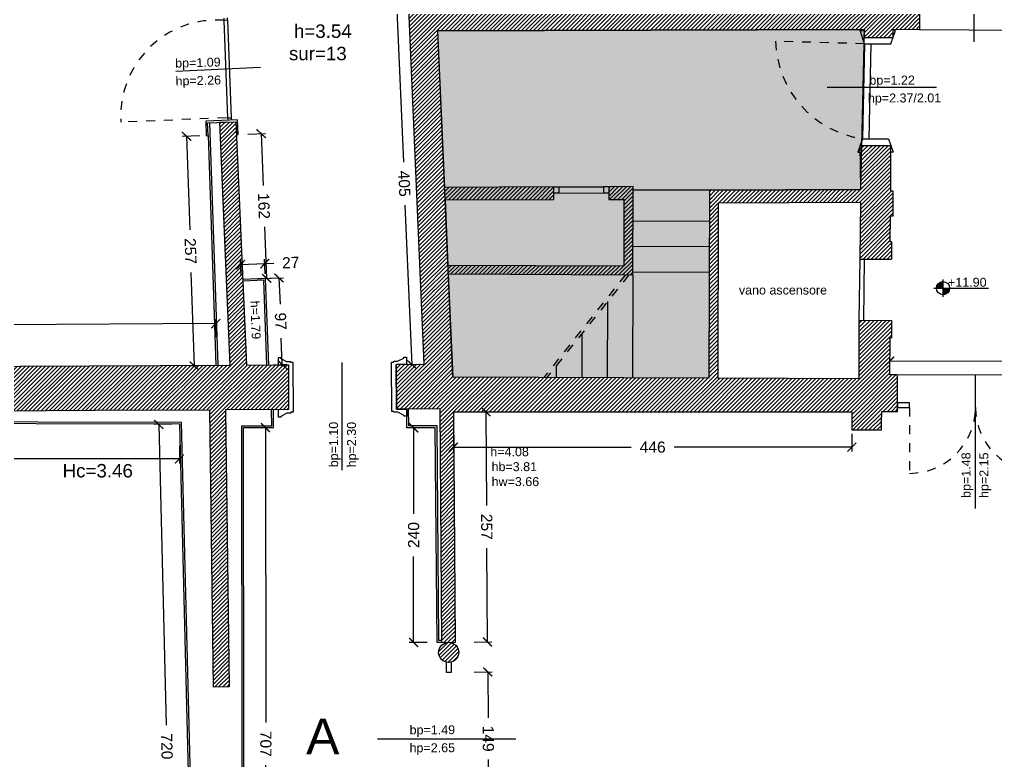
# Model space of a CAD drawing. Header units: millimetres. Extents: x -69 to 235, y 2 to 992.
# Drawn here: x 158.4 to 169.33, y 490.04 to 498.34 of the extents above; entities that cross this region are included whole.
import ezdxf
from ezdxf.enums import TextEntityAlignment as Align

# ---------------------------------------------------------------- set-up
doc = ezdxf.new("R2010")
doc.units = ezdxf.units.MM
doc.header["$LTSCALE"] = 0.01
doc.linetypes.add('HIDDEN2', pattern=[4.7625, 3.175, -1.5875])
for name, color, linetype in [('ob_A_CONTROPARETI', 10, 'Continuous'), ('ob_A_linea_proiezione', 251, 'HIDDEN2'), ('ob_A_linea_v2', 251, 'Continuous'), ('ob_A_muro', 1, 'Continuous'), ('ob_A_muro_r', 252, 'Continuous'), ('ob_cornici corrette', 3, 'Continuous'), ('ob_Q 1_50', 250, 'Continuous'), ('ob_retino chiaro', 254, 'Continuous'), ('ob_serramento_s', 3, 'Continuous'), ('ob_TXT 1_50', 250, 'Continuous')]:
    doc.layers.add(name, color=color, linetype=linetype)
doc.styles.add('m 1_50', font='arial.ttf', dxfattribs={"height": 0.125})
doc.styles.get("Standard").update_dxf_attribs({"font": 'arial.ttf'})
doc.styles.add('STYLE1', font='arial.ttf')
doc.styles.add('Testo L', font='arial.ttf', dxfattribs={"height": 2.5})
doc.dimstyles.new('m 1_50 cm', dxfattribs={"dimtxt": 0.1, "dimasz": 0.1, "dimexe": 0.05, "dimexo": 0.05, "dimgap": 0.1, "dimtad": 0, "dimdec": 1, "dimlfac": 100, "dimrnd": 1, "dimdsep": 46, "dimtxsty": 'm 1_50', "dimblk": 'ARCHTICK', "dimcen": 0.2, "dimadec": 0, "dimazin": 0, "dimtfac": 1, "dimtdec": 1, "dimtofl": 0, "dimtmove": 0, "dimatfit": 3, "dimldrblk": 'DOT', "dimfxl": 0.15, "dimfxlon": 1, "dimtolj": 1, "dimtzin": 0, "dimarcsym": 0})

# ---------------------------------------------------------------- blocks, each defined once
blk = doc.blocks.new('hhh-flat-4-flat-1-flat-1')
at = {"layer": 'ob_Q 1_50'}
for p, q in [((0.33, 5.61), (0.33, 5.806)), ((0.227, 5.708), (0.84, 5.708)), ((0.257, 5.715), (0.324, 5.781)), ((0.259, 5.708), (0.33, 5.779)), ((0.259, 5.725), (0.313, 5.779)), ((0.264, 5.739), (0.299, 5.775)), ((0.268, 5.708), (0.33, 5.77)), ((0.277, 5.708), (0.33, 5.761)), ((0.286, 5.708), (0.33, 5.752)), ((0.295, 5.708), (0.33, 5.744)), ((0.303, 5.708), (0.33, 5.735)), ((0.312, 5.708), (0.33, 5.726)), ((0.321, 5.708), (0.33, 5.717)), ((0.33, 5.638), (0.401, 5.708)), ((0.33, 5.646), (0.392, 5.708)), ((0.33, 5.655), (0.383, 5.708)), ((0.33, 5.664), (0.374, 5.708)), ((0.33, 5.673), (0.365, 5.708)), ((0.33, 5.682), (0.356, 5.708)), ((0.33, 5.691), (0.348, 5.708)), ((0.33, 5.699), (0.339, 5.708)), ((0.33, 5.708), (0.33, 5.708)), ((0.336, 5.635), (0.404, 5.702)), ((0.347, 5.636), (0.402, 5.692)), ((0.359, 5.64), (0.398, 5.679))]:
    blk.add_line(p, q, dxfattribs=at)
blk.add_circle((0.33, 5.708), 0.0735, dxfattribs=at)
blk = doc.blocks.new('_ARCHTICK')
at = {"color": 0, "linetype": 'ByBlock', "const_width": 0.15}
blk.add_lwpolyline([(-0.5, -0.5), (0.5, 0.5)], dxfattribs=at)
blk = doc.blocks.new('*D29')
at = {"layer": 'Defpoints', "color": 0, "transparency": 16777216}
for p in [(175.218, 494.537), (168.135, 494.366), (175.218, 494.384)]:
    blk.add_point(p, dxfattribs=at)
at = {"layer": 'ob_Q 1_50', "color": 0, "lineweight": -2, "transparency": 16777216}
for p, q in [((168.135, 494.416), (168.134, 494.569)), ((175.218, 494.434), (175.218, 494.587)), ((168.134, 494.519), (171.027, 494.527)), ((175.218, 494.537), (171.503, 494.528))]:
    blk.add_line(p, q, dxfattribs=at)
at = {"layer": 'ob_Q 1_50', "color": 0, "lineweight": -2, "transparency": 16777216, "xscale": 0.1, "yscale": 0.1, "zscale": 0.1}
for p, rotation in [((168.134, 494.519), 180.1456238851053), ((175.218, 494.537), 0.1456238851053021)]:
    blk.add_blockref('_ARCHTICK', p, dxfattribs=dict(at, rotation=rotation))
at = {"layer": 'ob_Q 1_50', "color": 0, "transparency": 16777216, "insert": (171.265, 494.527), "char_height": 0.125, "attachment_point": 5, "rotation": 0.1456, "style": 'm 1_50'}
blk.add_mtext('\\A1;708', dxfattribs=at)
blk = doc.blocks.new('_Dot')
at = {"color": 0, "linetype": 'ByBlock', "lineweight": -2}
blk.add_line((-0.5, 0), (-1, 0), dxfattribs=at)
at = {"color": 0, "linetype": 'ByBlock', "const_width": 0.5}
blk.add_lwpolyline([(-0.25, 0, 1), (0.25, 0, 1)], format="xyb", close=True, dxfattribs=at)
blk = doc.blocks.new('*D75')
at = {"layer": 'Defpoints', "color": 0, "transparency": 16777216}
for p in [(163.26, 493.951), (163.278, 491.377), (163.635, 491.379)]:
    blk.add_point(p, dxfattribs=at)
at = {"layer": 'ob_Q 1_50', "color": 0, "lineweight": -2, "transparency": 16777216}
for p, q in [((163.466, 493.953), (163.666, 493.954)), ((163.616, 493.954), (163.624, 492.906)), ((163.635, 491.379), (163.627, 492.427)), ((163.485, 491.378), (163.685, 491.38))]:
    blk.add_line(p, q, dxfattribs=at)
at = {"layer": 'ob_Q 1_50', "color": 0, "lineweight": -2, "transparency": 16777216, "xscale": 0.1, "yscale": 0.1, "zscale": 0.1}
for p, rotation in [((163.616, 493.954), 90.416804420149), ((163.635, 491.379), 270.416804420149)]:
    blk.add_blockref('_ARCHTICK', p, dxfattribs=dict(at, rotation=rotation))
at = {"layer": 'ob_Q 1_50', "color": 0, "transparency": 16777216, "insert": (163.626, 492.667), "char_height": 0.125, "attachment_point": 5, "rotation": 270.4168, "style": 'm 1_50'}
blk.add_mtext('\\A1;257', dxfattribs=at)
blk = doc.blocks.new('*D87')
at = {"layer": 'Defpoints', "color": 0, "transparency": 16777216}
for p in [(155.379, 493.83), (160.189, 493.823), (160.188, 493.426)]:
    blk.add_point(p, dxfattribs=at)
at = {"layer": 'ob_Q 1_50', "color": 0, "lineweight": -2, "transparency": 16777216}
for p, q in [((155.378, 493.583), (155.378, 493.383)), ((160.188, 493.576), (160.188, 493.376)), ((155.378, 493.433), (157.555, 493.43)), ((160.188, 493.426), (158.012, 493.429))]:
    blk.add_line(p, q, dxfattribs=at)
at = {"layer": 'ob_Q 1_50', "color": 0, "lineweight": -2, "transparency": 16777216, "xscale": 0.1, "yscale": 0.1, "zscale": 0.1}
for p, rotation in [((155.378, 493.433), 179.9260045194212), ((160.188, 493.426), 359.9260045194213)]:
    blk.add_blockref('_ARCHTICK', p, dxfattribs=dict(at, rotation=rotation))
at = {"layer": 'ob_Q 1_50', "color": 0, "transparency": 16777216, "insert": (157.783, 493.429), "char_height": 0.125, "attachment_point": 5, "rotation": 359.926, "style": 'm 1_50'}
blk.add_mtext('\\A1;481', dxfattribs=at)
blk = doc.blocks.new('*D100')
at = {"layer": 'Defpoints', "color": 0, "transparency": 16777216}
for p in [(160.826, 497.052), (160.888, 495.434), (161.165, 495.445)]:
    blk.add_point(p, dxfattribs=at)
at = {"layer": 'ob_Q 1_50', "color": 0, "lineweight": -2, "transparency": 16777216}
for p, q in [((160.953, 497.057), (161.153, 497.065)), ((161.103, 497.063), (161.125, 496.485)), ((161.165, 495.445), (161.143, 496.022)), ((161.015, 495.439), (161.215, 495.447))]:
    blk.add_line(p, q, dxfattribs=at)
at = {"layer": 'ob_Q 1_50', "color": 0, "lineweight": -2, "transparency": 16777216, "xscale": 0.1, "yscale": 0.1, "zscale": 0.1}
for p, rotation in [((161.103, 497.063), 92.21136970756999), ((161.165, 495.445), 272.2113697075699)]:
    blk.add_blockref('_ARCHTICK', p, dxfattribs=dict(at, rotation=rotation))
at = {"layer": 'ob_Q 1_50', "color": 0, "transparency": 16777216, "insert": (161.134, 496.254), "char_height": 0.125, "attachment_point": 5, "rotation": 272.2114, "style": 'm 1_50'}
blk.add_mtext('\\A1;162', dxfattribs=at)
blk = doc.blocks.new('*D101')
at = {"layer": 'Defpoints', "color": 0, "transparency": 16777216}
for p in [(161.151, 495.444), (161.188, 494.476), (161.339, 494.482)]:
    blk.add_point(p, dxfattribs=at)
at = {"layer": 'ob_Q 1_50', "color": 0, "lineweight": -2, "transparency": 16777216}
for p, q in [((161.201, 495.446), (161.352, 495.452)), ((161.302, 495.45), (161.314, 495.155)), ((161.339, 494.482), (161.328, 494.776)), ((161.238, 494.478), (161.389, 494.484))]:
    blk.add_line(p, q, dxfattribs=at)
at = {"layer": 'ob_Q 1_50', "color": 0, "lineweight": -2, "transparency": 16777216, "xscale": 0.1, "yscale": 0.1, "zscale": 0.1}
for p, rotation in [((161.302, 495.45), 92.191455707183), ((161.339, 494.482), 272.191455707183)]:
    blk.add_blockref('_ARCHTICK', p, dxfattribs=dict(at, rotation=rotation))
at = {"layer": 'ob_Q 1_50', "color": 0, "transparency": 16777216, "insert": (161.321, 494.966), "char_height": 0.125, "attachment_point": 5, "rotation": 272.1915, "style": 'm 1_50'}
blk.add_mtext('\\A1;97', dxfattribs=at)
blk = doc.blocks.new('*D103')
at = {"layer": 'Defpoints', "color": 0, "transparency": 16777216}
for p in [(162.616, 498.53), (162.752, 498.536), (162.928, 494.485)]:
    blk.add_point(p, dxfattribs=at)
at = {"layer": 'ob_Q 1_50', "color": 0, "lineweight": -2, "transparency": 16777216}
for p, q in [((162.702, 498.533), (162.566, 498.528)), ((162.616, 498.53), (162.694, 496.745)), ((162.792, 494.479), (162.715, 496.263)), ((162.878, 494.483), (162.742, 494.477))]:
    blk.add_line(p, q, dxfattribs=at)
at = {"layer": 'ob_Q 1_50', "color": 0, "lineweight": -2, "transparency": 16777216, "xscale": 0.1, "yscale": 0.1, "zscale": 0.1}
for p, rotation in [((162.616, 498.53), 92.48613330680604), ((162.792, 494.479), 272.486133306806)]:
    blk.add_blockref('_ARCHTICK', p, dxfattribs=dict(at, rotation=rotation))
at = {"layer": 'ob_Q 1_50', "color": 0, "transparency": 16777216, "insert": (162.704, 496.504), "char_height": 0.125, "attachment_point": 5, "rotation": 272.4861, "style": 'm 1_50'}
blk.add_mtext('\\A1;405', dxfattribs=at)
blk = doc.blocks.new('*D104')
at = {"layer": 'Defpoints', "color": 0, "transparency": 16777216}
for p in [(161.144, 495.61), (160.881, 495.434), (161.151, 495.445)]:
    blk.add_point(p, dxfattribs=at)
at = {"layer": 'ob_Q 1_50', "color": 0, "lineweight": -2, "transparency": 16777216}
for p, q in [((161.149, 495.495), (161.142, 495.66)), ((160.879, 495.484), (160.872, 495.649)), ((160.874, 495.599), (161.144, 495.61)), ((161.144, 495.61), (161.244, 495.614))]:
    blk.add_line(p, q, dxfattribs=at)
at = {"layer": 'ob_Q 1_50', "color": 0, "lineweight": -2, "transparency": 16777216, "xscale": 0.1, "yscale": 0.1, "zscale": 0.1}
for p, rotation in [((160.874, 495.599), 182.330519122102), ((161.144, 495.61), 2.330519122102027)]:
    blk.add_blockref('_ARCHTICK', p, dxfattribs=dict(at, rotation=rotation))
at = {"layer": 'ob_Q 1_50', "color": 0, "transparency": 16777216, "insert": (161.434, 495.622), "char_height": 0.125, "attachment_point": 5, "rotation": 2.3305, "style": 'm 1_50'}
blk.add_mtext('\\A1;27', dxfattribs=at)
blk = doc.blocks.new('*D189')
at = {"layer": 'Defpoints', "color": 0, "transparency": 16777216}
for p in [(163.051, 493.774), (162.809, 491.375), (163.071, 491.375)]:
    blk.add_point(p, dxfattribs=at)
at = {"layer": 'ob_Q 1_50', "color": 0, "lineweight": -2, "transparency": 16777216}
for p, q in [((162.959, 493.774), (162.759, 493.774)), ((162.809, 493.774), (162.809, 492.814)), ((162.809, 491.375), (162.809, 492.336)), ((162.959, 491.375), (162.759, 491.375))]:
    blk.add_line(p, q, dxfattribs=at)
at = {"layer": 'ob_Q 1_50', "color": 0, "lineweight": -2, "transparency": 16777216, "xscale": 0.1, "yscale": 0.1, "zscale": 0.1}
for p, rotation in [((162.809, 493.774), 90), ((162.809, 491.375), 270)]:
    blk.add_blockref('_ARCHTICK', p, dxfattribs=dict(at, rotation=rotation))
at = {"layer": 'ob_Q 1_50', "color": 0, "transparency": 16777216, "insert": (162.809, 492.575), "char_height": 0.125, "attachment_point": 5, "rotation": 90, "style": 'm 1_50'}
blk.add_mtext('\\A1;240', dxfattribs=at)
blk = doc.blocks.new('*D190')
at = {"layer": 'Defpoints', "color": 0, "transparency": 16777216}
for p in [(160.189, 493.818), (160.139, 486.613), (160.371, 486.618)]:
    blk.add_point(p, dxfattribs=at)
at = {"layer": 'ob_Q 1_50', "color": 0, "lineweight": -2, "transparency": 16777216}
for p, q in [((160.107, 493.816), (159.907, 493.811)), ((159.957, 493.812), (160.042, 490.45)), ((160.139, 486.613), (160.054, 489.975)), ((160.289, 486.616), (160.089, 486.611))]:
    blk.add_line(p, q, dxfattribs=at)
at = {"layer": 'ob_Q 1_50', "color": 0, "lineweight": -2, "transparency": 16777216, "xscale": 0.1, "yscale": 0.1, "zscale": 0.1}
for p, rotation in [((159.957, 493.812), 91.44686713263181), ((160.139, 486.613), 271.4468671326318)]:
    blk.add_blockref('_ARCHTICK', p, dxfattribs=dict(at, rotation=rotation))
at = {"layer": 'ob_Q 1_50', "color": 0, "transparency": 16777216, "insert": (160.048, 490.212), "char_height": 0.125, "attachment_point": 5, "rotation": 271.4469, "style": 'm 1_50'}
blk.add_mtext('\\A1;720', dxfattribs=at)
blk = doc.blocks.new('*D191')
at = {"layer": 'Defpoints', "color": 0, "transparency": 16777216}
for p in [(163.253, 493.951), (167.71, 493.952), (167.71, 493.558)]:
    blk.add_point(p, dxfattribs=at)
at = {"layer": 'ob_Q 1_50', "color": 0, "lineweight": -2, "transparency": 16777216}
for p, q in [((163.253, 493.707), (163.253, 493.507)), ((167.71, 493.708), (167.71, 493.508)), ((163.253, 493.557), (165.241, 493.558)), ((167.71, 493.558), (165.722, 493.558))]:
    blk.add_line(p, q, dxfattribs=at)
at = {"layer": 'ob_Q 1_50', "color": 0, "lineweight": -2, "transparency": 16777216, "xscale": 0.1, "yscale": 0.1, "zscale": 0.1}
for p, rotation in [((163.253, 493.557), 180.0098489176394), ((167.71, 493.558), 0.009848917639447737)]:
    blk.add_blockref('_ARCHTICK', p, dxfattribs=dict(at, rotation=rotation))
at = {"layer": 'ob_Q 1_50', "color": 0, "transparency": 16777216, "insert": (165.482, 493.558), "char_height": 0.125, "attachment_point": 5, "rotation": 0.0098, "style": 'm 1_50'}
blk.add_mtext('\\A1;446', dxfattribs=at)
blk = doc.blocks.new('*D197')
at = {"layer": 'Defpoints', "color": 0, "transparency": 16777216}
for p in [(160.906, 493.776), (160.914, 486.706), (161.159, 486.706)]:
    blk.add_point(p, dxfattribs=at)
at = {"layer": 'ob_Q 1_50', "color": 0, "lineweight": -2, "transparency": 16777216}
for p, q in [((161.001, 493.776), (161.201, 493.777)), ((161.151, 493.777), (161.155, 490.479)), ((161.159, 486.706), (161.155, 490.004)), ((161.009, 486.706), (161.209, 486.706))]:
    blk.add_line(p, q, dxfattribs=at)
at = {"layer": 'ob_Q 1_50', "color": 0, "lineweight": -2, "transparency": 16777216, "xscale": 0.1, "yscale": 0.1, "zscale": 0.1}
for p, rotation in [((161.151, 493.777), 90.06664080708092), ((161.159, 486.706), 270.0666408070809)]:
    blk.add_blockref('_ARCHTICK', p, dxfattribs=dict(at, rotation=rotation))
at = {"layer": 'ob_Q 1_50', "color": 0, "transparency": 16777216, "insert": (161.155, 490.241), "char_height": 0.125, "attachment_point": 5, "rotation": 270.0666, "style": 'm 1_50'}
blk.add_mtext('\\A1;707', dxfattribs=at)
blk = doc.blocks.new('*D279')
at = {"layer": 'Defpoints', "color": 0, "transparency": 16777216}
for p in [(163.233, 491.042), (163.243, 489.551), (163.648, 489.554)]:
    blk.add_point(p, dxfattribs=at)
at = {"layer": 'ob_Q 1_50', "color": 0, "lineweight": -2, "transparency": 16777216}
for p, q in [((163.487, 491.044), (163.687, 491.045)), ((163.637, 491.045), (163.641, 490.532)), ((163.648, 489.554), (163.645, 490.067)), ((163.498, 489.553), (163.698, 489.555))]:
    blk.add_line(p, q, dxfattribs=at)
at = {"layer": 'ob_Q 1_50', "color": 0, "lineweight": -2, "transparency": 16777216, "xscale": 0.1, "yscale": 0.1, "zscale": 0.1}
for p, rotation in [((163.637, 491.045), 90.41681577244968), ((163.648, 489.554), 270.4168157724497)]:
    blk.add_blockref('_ARCHTICK', p, dxfattribs=dict(at, rotation=rotation))
at = {"layer": 'ob_Q 1_50', "color": 0, "transparency": 16777216, "insert": (163.643, 490.299), "char_height": 0.125, "attachment_point": 5, "rotation": 270.4168, "style": 'm 1_50'}
blk.add_mtext('\\A1;149', dxfattribs=at)
blk = doc.blocks.new('*D306')
at = {"layer": 'Defpoints', "color": 0, "transparency": 16777216}
for p in [(160.595, 494.939), (160.598, 494.474), (155.376, 494.447)]:
    blk.add_point(p, dxfattribs=at)
at = {"layer": 'ob_Q 1_50', "color": 0, "lineweight": -2, "transparency": 16777216}
for p, q in [((155.374, 494.762), (155.373, 494.962)), ((155.373, 494.912), (157.747, 494.924)), ((160.595, 494.939), (158.222, 494.927)), ((160.596, 494.789), (160.595, 494.989))]:
    blk.add_line(p, q, dxfattribs=at)
at = {"layer": 'ob_Q 1_50', "color": 0, "lineweight": -2, "transparency": 16777216, "xscale": 0.1, "yscale": 0.1, "zscale": 0.1}
for p, rotation in [((160.595, 494.939), 0.2964867116595473), ((155.373, 494.912), 180.2964867116596)]:
    blk.add_blockref('_ARCHTICK', p, dxfattribs=dict(at, rotation=rotation))
at = {"layer": 'ob_Q 1_50', "color": 0, "transparency": 16777216, "insert": (157.984, 494.926), "char_height": 0.125, "attachment_point": 5, "rotation": 0.2965, "style": 'm 1_50'}
blk.add_mtext('\\A1;522', dxfattribs=at)
blk = doc.blocks.new('*D310')
at = {"layer": 'Defpoints', "color": 0, "transparency": 16777216}
for p in [(160.51, 497.041), (160.357, 494.466), (160.598, 494.474)]:
    blk.add_point(p, dxfattribs=at)
at = {"layer": 'ob_Q 1_50', "color": 0, "lineweight": -2, "transparency": 16777216}
for p, q in [((160.419, 497.038), (160.219, 497.031)), ((160.269, 497.033), (160.305, 495.989)), ((160.357, 494.466), (160.321, 495.511)), ((160.507, 494.471), (160.307, 494.464))]:
    blk.add_line(p, q, dxfattribs=at)
at = {"layer": 'ob_Q 1_50', "color": 0, "lineweight": -2, "transparency": 16777216, "xscale": 0.1, "yscale": 0.1, "zscale": 0.1}
for p, rotation in [((160.269, 497.033), 91.96147554448693), ((160.357, 494.466), 271.9614755444869)]:
    blk.add_blockref('_ARCHTICK', p, dxfattribs=dict(at, rotation=rotation))
at = {"layer": 'ob_Q 1_50', "color": 0, "transparency": 16777216, "insert": (160.313, 495.75), "char_height": 0.125, "attachment_point": 5, "rotation": 271.9615, "style": 'm 1_50'}
blk.add_mtext('\\A1;257', dxfattribs=at)

msp = doc.modelspace()

# ---------------------------------------------------------------- hatches: boundary and pattern name
at = {"layer": 'ob_A_muro_r'}
h = msp.add_hatch(dxfattribs=at)
h.set_pattern_fill('ANSI31', color=256, scale=0.01)
h.paths.add_polyline_path([(168.4671, 498.5121), (168.1905, 498.5119), (168.1895, 498.7257), (167.9498, 498.7246), (167.9508, 498.5118), (163.0691, 498.5019), (163.0626, 498.6507), (162.7469, 498.637), (162.7533, 498.4907), (162.9275, 494.4847), (162.6148, 494.4831), (162.6173, 493.9831), (163.1028, 493.9855), (163.1218, 491.3753), (163.2785, 491.3768), (163.2597, 493.9513), (167.7097, 493.9521), (167.7099, 493.7501), (168.0425, 493.7501), (168.0425, 493.8987), (168.0425, 493.9521), (168.2225, 493.9522), (168.2225, 494.0521), (168.2225, 494.367), (168.1348, 494.3663), (168.1373, 494.7796), (168.1528, 494.7796), (168.1528, 494.973), (167.7896, 494.9772), (167.7896, 494.3227), (166.2105, 494.3288), (166.2166, 496.2871), (167.8079, 496.2926), (167.7992, 495.6607), (168.1528, 495.6613), (168.1528, 495.8532), (168.1382, 495.8533), (168.1437, 496.1406), (168.17, 496.1406), (168.17, 496.4253), (168.1449, 496.4253), (168.1467, 496.9311), (167.8023, 496.9311), (167.8092, 496.4388), (166.1173, 496.4301), (166.1105, 494.3292), (165.1587, 494.3321), (163.2501, 494.3402), (163.2001, 495.4904), (165.262, 495.4825), (165.2647, 496.4704), (164.9907, 496.4693), (164.9907, 496.3273), (165.1643, 496.3279), (165.1622, 495.5828), (163.1957, 495.5908), (163.1639, 496.3216), (164.3743, 496.3252), (164.3743, 496.4669), (163.1578, 496.4628), (163.0801, 498.2128), (167.8464, 498.2266), (167.8456, 498.139), (168.1707, 498.139), (168.1725, 498.2301), (168.4671, 498.2278)])
h = msp.add_hatch(dxfattribs=at)
h.set_pattern_fill('ANSI31', color=256, scale=0.01)
h.paths.add_polyline_path([(161.4074, 494.4771), (160.9378, 494.4748), (160.8194, 497.1951), (160.6395, 497.1907), (160.7578, 494.4743), (155.2767, 494.4468), (155.2792, 493.9468), (157.8964, 493.9598), (159.2481, 493.9665), (160.5295, 493.9728), (160.5705, 490.8758), (160.7465, 490.8785), (160.7056, 493.9738), (161.4099, 493.9772)])
h = msp.add_hatch(dxfattribs=at)
h.set_pattern_fill('ANSI31', color=256, scale=0.01)
h.paths.add_polyline_path([(163.3134, 491.2634, 1), (163.0884, 491.2634, 1)])
at = {"layer": 'ob_retino chiaro'}
h = msp.add_hatch(color=256, dxfattribs=at)
h.dxf.hatch_style = 1
h.paths.add_polyline_path([(163.0801, 498.2128), (167.8464, 498.2266), (167.8086, 496.4388), (166.1173, 496.4301), (166.1105, 494.3292), (163.2487, 494.3402)])

# ---------------------------------------------------------------- linework, layer by layer
at = {"layer": 'ob_A_CONTROPARETI'}
for p, q in [((160.5243, 497.184), (160.6178, 494.475)), ((160.5099, 497.0413), (160.5978, 494.4743)), ((161.2211, 493.7961), (161.2202, 493.9762)), ((161.2412, 493.7761), (161.2402, 493.9763))]:
    msp.add_line(p, q, dxfattribs=at)
for points in [[(161.1881, 494.4761), (161.1508, 495.4441), (160.8961, 495.4342)], [(161.1681, 494.476), (161.1315, 495.4233), (160.8969, 495.4143)], [(155.3783, 493.9473), (155.3787, 493.8296), (160.1887, 493.8179), (160.3705, 486.6184)], [(155.3983, 493.9474), (155.3986, 493.8495), (160.2081, 493.8378), (160.3905, 486.6189)], [(163.1218, 491.3753), (163.0713, 491.3749), (163.0506, 493.7747), (162.7333, 493.7748), (162.7322, 493.9837)], [(163.1217, 491.3953), (163.0911, 491.3951), (163.0704, 493.7947), (162.7532, 493.7948), (162.7522, 493.9838)], [(160.7842, 486.3105), (160.7842, 486.1524), (161.0442, 486.1559), (161.0442, 486.6876), (160.894, 486.6856), (160.8858, 493.7964), (161.2211, 493.7961)], [(160.7642, 486.3105), (160.7642, 486.1321), (161.0642, 486.1362), (161.0642, 486.7079), (160.914, 486.7058), (160.9058, 493.7764), (161.2412, 493.7761)]]:
    msp.add_lwpolyline(points, dxfattribs=at)
msp.add_lwpolyline([(161.1878, 494.4848), (161.1878, 494.4848)], close=True, dxfattribs=at)
at = {"layer": 'ob_A_linea_proiezione'}
for points in [[(167.8527, 498.0674), (166.8577, 498.0961)], [(160.7158, 497.2388), (159.5348, 497.1932)], [(165.1778, 495.4828), (164.2649, 494.3359)], [(165.2129, 495.4826), (164.3, 494.3358)], [(168.3534, 494.0021), (168.3534, 493.2653)]]:
    msp.add_lwpolyline(points, dxfattribs=at)
for centre, radius, start, end in [((160.6077, 497.2584), 1.0749, 85.68008, 183.47707), ((167.9932, 498.1299), 1.136, 181.70232, 261.61641), ((168.3534, 494.0053), 0.74, 270, 359.75839), ((169.8334, 494.0053), 0.74, 180.24161, 270)]:
    msp.add_arc(centre, radius, start, end, dxfattribs=at)
at = {"layer": 'ob_A_linea_v2'}
for p, q in [((168.4671, 498.2278), (169.6682, 498.218)), ((165.2646, 496.4365), (166.1173, 496.4341)), ((166.1173, 496.0825), (165.2655, 496.0858)), ((166.1162, 495.7975), (165.2644, 495.8008)), ((166.1151, 495.5125), (165.2621, 495.5158)), ((168.2142, 494.367), (169.9642, 494.3716))]:
    msp.add_line(p, q, dxfattribs=at)
for points in [[(165.262, 495.4825), (165.2584, 494.3318)], [(164.976, 495.1851), (164.9734, 494.3329)], [(164.6899, 494.8256), (164.6884, 494.3341)], [(164.4038, 494.4662), (164.4034, 494.3353)]]:
    msp.add_lwpolyline(points, dxfattribs=at)
at = {"layer": 'ob_A_muro'}
for p, q in [((167.8464, 498.2266), (163.0801, 498.2128)), ((163.1578, 496.4628), (163.0801, 498.2128)), ((168.1707, 498.139), (168.1725, 498.2301)), ((168.1707, 498.139), (168.1725, 498.2301)), ((168.1725, 498.2301), (168.4671, 498.2278)), ((168.1449, 496.4253), (168.1467, 496.9311)), ((164.3743, 496.4669), (163.1578, 496.4628)), ((165.2647, 496.4704), (164.9907, 496.4693)), ((164.9907, 496.4693), (164.9907, 496.3273)), ((165.262, 495.4825), (165.2647, 496.4704)), ((166.1173, 496.4301), (166.1105, 494.3292)), ((163.1639, 496.3216), (164.3743, 496.3252)), ((163.1957, 495.5908), (163.1639, 496.3216)), ((164.9907, 496.3273), (165.1643, 496.3279)), ((165.1622, 495.5828), (165.1643, 496.328)), ((167.8079, 496.2926), (167.7992, 495.6607)), ((168.1382, 495.8533), (168.1437, 496.1406)), ((168.1382, 495.8533), (168.1437, 496.1406)), ((165.1622, 495.5828), (163.1957, 495.5908)), ((165.262, 495.4825), (163.2001, 495.4904)), ((163.2501, 494.3402), (163.2001, 495.4904)), ((168.1348, 494.3663), (168.1373, 494.7796)), ((168.1348, 494.3663), (168.1373, 494.7796)), ((165.1587, 494.3321), (163.2501, 494.3402)), ((168.2142, 494.367), (168.1348, 494.3663)), ((168.2142, 494.367), (168.1348, 494.3663)), ((168.2225, 493.9522), (168.2225, 494.367)), ((166.1105, 494.3292), (165.1587, 494.3321)), ((167.7896, 494.3227), (166.2105, 494.3288)), ((167.7896, 494.3227), (166.2105, 494.3288)), ((159.2481, 493.9665), (157.8964, 493.9598)), ((160.5295, 493.9728), (159.2481, 493.9665)), ((160.5705, 490.8758), (160.5295, 493.9728)), ((163.1028, 493.9855), (162.6173, 493.9831)), ((163.1028, 493.9855), (163.1218, 491.3753)), ((163.2785, 491.3764), (163.2597, 493.9513)), ((168.2225, 493.9522), (168.0425, 493.9521)), ((168.2225, 493.9522), (168.0425, 493.9521)), ((168.0425, 493.9521), (168.0425, 493.8987)), ((168.0425, 493.9521), (168.0425, 493.8987)), ((160.7465, 490.8785), (160.5705, 490.8758))]:
    msp.add_line(p, q, dxfattribs=at)
for points in [[(162.6173, 493.9831), (162.6148, 494.4831), (162.9275, 494.4847), (162.7469, 498.637), (162.7469, 498.637), (163.0626, 498.6507), (163.0691, 498.5019), (167.9508, 498.5118), (167.9498, 498.7246), (168.1895, 498.7257), (168.1905, 498.5119), (168.4671, 498.5121), (168.4671, 498.2278)], [(167.8464, 498.2266), (167.8456, 498.139), (168.1707, 498.139), (168.1707, 498.139)], [(155.2777, 494.4468), (160.7578, 494.4743), (160.6395, 497.1907), (160.8194, 497.1951), (160.9378, 494.4748), (161.4074, 494.4771), (161.4099, 493.9772), (160.7056, 493.9738), (160.7465, 490.8785)], [(166.1173, 496.4301), (167.8092, 496.4388), (167.8023, 496.9311), (168.1467, 496.9311), (168.1467, 496.9311)], [(164.3743, 496.4669), (164.3743, 496.3252)], [(164.9907, 496.4693), (164.9907, 496.3273)], [(168.1449, 496.4253), (168.17, 496.4253), (168.17, 496.1406), (168.1437, 496.1406)], [(167.8079, 496.2926), (166.2166, 496.2871), (166.2105, 494.3288)], [(168.1528, 495.8532), (168.1382, 495.8533)], [(168.1528, 495.8532), (168.1382, 495.8533)], [(168.1528, 495.8532), (168.1528, 495.6613)], [(168.1528, 495.8532), (168.1528, 495.6613)], [(167.7992, 495.6607), (168.1528, 495.6613)], [(167.7992, 495.6607), (168.1528, 495.6613)], [(167.7896, 494.9772), (167.7896, 494.3227)], [(167.7896, 494.9772), (168.1528, 494.973)], [(167.7896, 494.9772), (167.7896, 494.3227)], [(167.7896, 494.9772), (168.1528, 494.973)], [(168.1528, 494.973), (168.1528, 494.7796)], [(168.1528, 494.973), (168.1528, 494.7796)], [(168.1373, 494.7796), (168.1528, 494.7796)], [(168.1373, 494.7796), (168.1528, 494.7796)], [(163.2597, 493.9513), (167.7097, 493.9521)], [(167.7093, 493.9521), (167.7099, 493.7501), (168.0425, 493.7501), (168.0425, 493.8987)], [(167.7099, 493.7501), (168.0425, 493.7501), (168.0425, 493.8987)], [(163.1218, 491.3753), (163.2785, 491.3764)]]:
    msp.add_lwpolyline(points, dxfattribs=at)
msp.add_circle((163.2009, 491.2634), 0.1125, dxfattribs=at)
at = {"layer": 'ob_cornici corrette'}
for p, q in [((160.7321, 497.2397), (160.6887, 498.3286)), ((160.726, 498.3302), (160.7696, 497.2411))]:
    msp.add_line(p, q, dxfattribs=at)
for points in [[(160.726, 498.3302), (160.6887, 498.3286), (160.6877, 498.3561)], [(160.726, 498.3302), (160.725, 498.3577)], [(160.7337, 497.2113), (160.7321, 497.2397), (160.7696, 497.2411), (160.7707, 497.213)]]:
    msp.add_lwpolyline(points, dxfattribs=at)
for points in [[(160.8455, 497.054), (160.8385, 497.2159), (160.4829, 497.2024), (160.4899, 497.0405), (160.5099, 497.0413), (160.5037, 497.1833), (160.8194, 497.1951), (160.8256, 497.0531)], [(162.7296, 494.4837), (162.6148, 494.4831), (162.6173, 493.9831), (162.7322, 493.9837), (162.7326, 493.9041), (162.7026, 493.904), (162.7026, 493.9126), (162.6324, 493.9486), (162.5887, 493.9483), (162.5887, 493.957), (162.5637, 493.9569), (162.5609, 494.5089), (162.5782, 494.509), (162.5859, 494.509), (162.5859, 494.5176), (162.6296, 494.5179), (162.6994, 494.5545), (162.6994, 494.5631), (162.7294, 494.5633), (162.7296, 494.4837)], [(161.2926, 494.4766), (161.4074, 494.4772), (161.4099, 493.9772), (161.2949, 493.9766), (161.2953, 493.897), (161.3252, 493.8972), (161.3252, 493.9058), (161.395, 493.9424), (161.4387, 493.9426), (161.4387, 493.9513), (161.4637, 493.9514), (161.461, 494.5034), (161.4437, 494.5034), (161.436, 494.5033), (161.4359, 494.512), (161.3922, 494.5117), (161.322, 494.5477), (161.322, 494.5563), (161.292, 494.5562), (161.2926, 494.4766)]]:
    msp.add_lwpolyline(points, close=True, dxfattribs=at)
at = {"layer": 'ob_Q 1_50'}
for p, q in [((169.0797, 498.0907), (169.0797, 499.039)), ((161.0975, 497.8009), (160.1501, 497.7596)), ((162.011, 493.301), (162.011, 494.5034)), ((169.0934, 492.8707), (169.0934, 494.3693)), ((162.4062, 490.2965), (163.9506, 490.2965))]:
    msp.add_line(p, q, dxfattribs=at)
msp.add_lwpolyline([(168.6564, 497.5805), (167.4332, 497.5805)], dxfattribs=at)
at = {"layer": 'ob_retino chiaro'}
msp.add_lwpolyline([(163.0801, 498.2128), (167.8464, 498.2266), (167.8086, 496.4388), (166.1173, 496.4301), (166.1105, 494.3292), (163.2487, 494.3402)], close=True, dxfattribs=at)
at = {"layer": 'ob_serramento_s'}
for points in [[(167.8527, 498.0674), (167.8527, 498.0674), (167.8025, 498.2173), (167.8463, 498.2171)], [(167.8527, 498.0674), (168.1467, 498.0674), (168.1969, 498.2173), (168.1721, 498.2172)], [(167.8527, 498.0674), (167.8276, 497.0061)], [(167.9244, 498.0674), (167.8992, 497.0061)], [(167.8276, 497.0061), (167.8276, 497.0061), (167.7774, 496.8561), (167.8033, 496.8563)], [(167.8276, 497.0061), (168.1216, 497.0061), (168.1718, 496.8561), (168.1469, 496.8563)], [(164.3743, 496.4669), (164.4343, 496.4669), (164.4343, 496.3977), (164.3749, 496.3977)], [(164.4343, 496.4669), (164.9307, 496.4693)], [(164.9907, 496.4693), (164.9307, 496.4693), (164.9307, 496.4001), (164.9901, 496.4001)], [(164.4343, 496.3977), (164.9307, 496.4001)], [(167.7992, 495.6607), (167.7896, 494.9772)], [(167.8492, 495.6607), (167.8396, 494.9772)], [(163.1717, 491.1547), (163.1726, 491.0412), (163.2326, 491.0417), (163.2317, 491.1552)]]:
    msp.add_lwpolyline(points, dxfattribs=at)
msp.add_lwpolyline([(168.3534, 494.0021), (168.3534, 494.0521), (168.2225, 494.0521), (168.2225, 494.0021)], close=True, dxfattribs=at)

# ---------------------------------------------------------------- block references
at = {"layer": 'ob_Q 1_50'}
msp.add_blockref('hhh-flat-4-flat-1-flat-1', (168.4003, 489.6281), dxfattribs=at)
msp.add_blockref('hhh-flat-4-flat-1-flat-1', (168.4003, 489.6281), dxfattribs=at)

# ---------------------------------------------------------------- texts
at = {"layer": 'ob_Q 1_50', "style": 'STYLE1'}
for s, rotation, p in [('bp=1.09', 1.58539, (160.1413, 497.8509)), ('hp=2.26', 1.58539, (160.1457, 497.6505)), ('bp=1.22', 0.16616, (167.9062, 497.6608)), ('hp=2.37/2.01', 0.16616, (167.89, 497.4609)), ('bp=1.10', 90.16616, (161.9142, 493.3326)), ('hp=2.30', 90.16616, (162.1147, 493.3321)), ('bp=1.48', 90.16616, (168.9881, 492.9902)), ('hp=2.15', 90.16616, (169.1886, 492.9896)), ('bp=1.49', 0.16616, (162.7636, 490.3968)), ('hp=2.65', 0.16616, (162.7631, 490.1962))]:
    msp.add_text(s, height=0.1, rotation=rotation, dxfattribs=at).set_placement(p, align=Align.MIDDLE_LEFT)
at = {"layer": 'ob_Q 1_50', "style": 'Testo L'}
msp.add_text('Hc=3.46', height=0.15, dxfattribs=at).set_placement((158.8823, 493.2196))
at = {"layer": 'ob_Q 1_50', "char_height": 0.15, "attachment_point": 1, "style": 'Testo L'}
for s, width, gutter_width, heights, insert in [('\\pi-0.39386,l0.6,t0.65614;h=3.54\\P\\pi-0.45,t0.6;sur=13', 0.885104, 1.8438, [0.8019], (161.2638, 498.284)), (' {\\H0.66667x;  h=4.08   \\P\\pi-0.45,l0.6,t0.6;hb=3.81\\Phw=3.66}', 1.000076, 12.5, [0], (163.5307, 493.5565))]:
    msp.add_mtext_dynamic_manual_height_columns(s, width=width, gutter_width=gutter_width, heights=heights, dxfattribs=dict(at, insert=insert))
at = {"layer": 'ob_Q 1_50', "style": 'STYLE1'}
msp.add_attdef('+11.90', text='000', height=0.1, dxfattribs=at).set_placement((169.0019, 495.3517), align=Align.CENTER)
at = {"layer": 'ob_TXT 1_50', "ltscale": 0.05, "style": 'STYLE1'}
msp.add_text('h=1.79', height=0.1, rotation=272.26422, dxfattribs=at).set_placement((160.9821, 495.1938))
at = {"layer": 'ob_TXT 1_50', "insert": (166.4466, 495.3645), "char_height": 0.1, "width": 14.366653, "attachment_point": 1}
msp.add_mtext('vano ascensore', dxfattribs=at)
at = {"layer": 'ob_TXT 1_50', "insert": (161.6061, 490.5242), "char_height": 0.5, "attachment_point": 1}
msp.add_mtext_dynamic_manual_height_columns('{\\H0.8x;A}', width=0.5, gutter_width=12.5, heights=[0.6138], dxfattribs=at)

# ---------------------------------------------------------------- dimensions: what is measured, and where the dimension line sits
at = {"layer": 'ob_Q 1_50'}
for p1, p2, distance, picture, middle in [((162.9275, 494.4847), (162.7516, 498.5357), 0.1356, '*D103', (162.7042, 496.5043)), ((160.5099, 497.0413), (160.5978, 494.4743), -0.241, '*D310', (160.313, 495.7496)), ((160.8256, 497.0519), (160.8881, 495.4339), 0.2774, '*D100', (161.1341, 496.2536)), ((160.8811, 495.4337), (161.1507, 495.4446), 0.1655, '*D104', (161.4344, 495.6218)), ((161.1508, 495.4441), (161.1878, 494.4761), 0.1516, '*D101', (161.3208, 494.9659)), ((155.3759, 494.4473), (160.5978, 494.4743), 0.4647, '*D306', (157.9844, 494.9255)), ((163.2534, 493.9513), (167.7097, 493.9521), -0.394, '*D191', (165.4816, 493.5577)), ((163.2597, 493.9513), (163.2785, 491.3767), 0.3566, '*D75', (163.6256, 492.6666)), ((155.3787, 493.8296), (160.1885, 493.8234), -0.397, '*D87', (157.7831, 493.4295)), ((160.1887, 493.8179), (160.3705, 486.6184), -0.2316, '*D190', (160.0481, 490.2123)), ((160.9058, 493.7764), (160.914, 486.7058), 0.2452, '*D197', (161.1551, 490.2414)), ((163.2326, 491.0417), (163.2434, 489.5513), 0.4049, '*D279', (163.6429, 490.2994))]:
    dim = msp.add_aligned_dim(p1=p1, p2=p2, distance=distance, dimstyle='m 1_50 cm', dxfattribs=at)
    dim.commit()
    dim.dimension.update_dxf_attribs({"geometry": picture, "text_midpoint": middle})
dim = msp.add_linear_dim(base=(175.2177, 494.5373), p1=(168.1348, 494.3663), p2=(175.2181, 494.3843), angle=0.14562, dimstyle='m 1_50 cm', dxfattribs=at)
dim.commit()
dim.dimension.update_dxf_attribs({"geometry": '*D29', "text_midpoint": (171.2649, 494.5272), "dimtype": 161})
dim = msp.add_linear_dim(base=(162.8086, 491.3749), p1=(163.0512, 493.7745), p2=(163.0713, 491.3749), angle=90, dimstyle='m 1_50 cm', dxfattribs=at)
dim.commit()
dim.dimension.update_dxf_attribs({"geometry": '*D189', "text_midpoint": (162.8086, 492.5747)})

doc.saveas('drawing.dxf')
